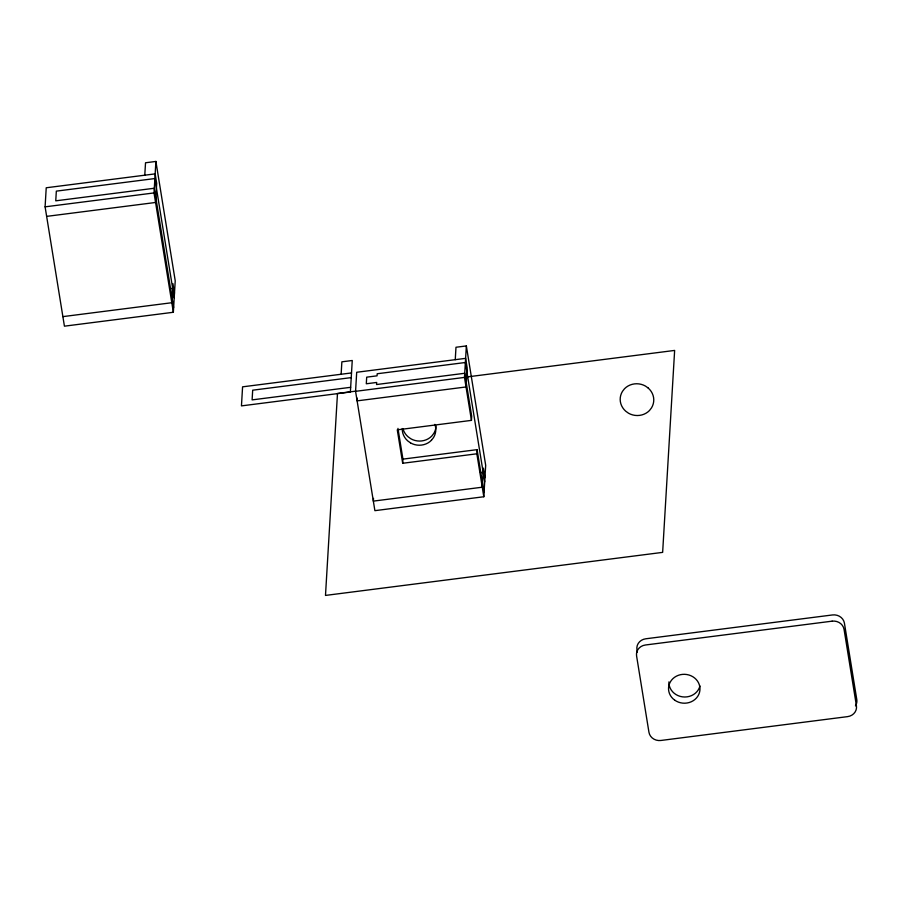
<?xml version="1.0" encoding="UTF-8"?>
<svg xmlns="http://www.w3.org/2000/svg" width="902" height="902" viewBox="0 0 902 902"><rect width="100%" height="100%" fill="white"/><g stroke="black" fill="none" stroke-linecap="round" stroke-linejoin="round"><path stroke-width="1.35" d="M144.782 175.191L145.526 162.766L155.899 161.447L175.225 280.781L173.353 312.272L64.425 326.174L45.1 206.84L46.227 187.774L155.155 173.872L156.7 183.422L155.572 202.476L46.645 216.379M173.353 312.272L154.028 192.927L155.899 161.447M341.136 374.251L341.869 361.826L352.254 360.496L350.382 391.987L241.454 405.889L242.582 386.834L351.509 372.932M455.251 359.684L455.984 347.259L466.357 345.928L485.682 465.274L483.81 496.754L374.894 510.667L355.568 391.321L356.696 372.267L465.624 358.353L467.168 367.903L466.041 386.958L357.113 400.871L357.271 398.143M373.507 498.389L373.349 501.117L482.266 487.204L483.404 468.149L484.949 477.699M402.935 459.118L477.102 449.647L476.854 453.796L402.687 463.267L402.935 459.118L397.951 428.382M402.687 463.267L397.275 429.848L471.442 420.377L464.485 377.408L466.357 345.928M471.442 420.377L471.69 416.228L464.733 373.27L376.562 384.534L376.686 382.459L366.302 383.778L366.697 377.16L377.07 375.83L377.194 373.755L465.376 362.503L484.701 481.837M431.46 440.221L433.512 437.605A17.657 16.225 3.4 0 0 434.865 424.38M45.1 206.84L154.028 192.927M169.88 288.696L172.654 288.347M62.881 316.625L171.808 302.722L172.936 283.668L174.481 293.218M351.228 377.611L252.684 390.194L252.109 399.89L350.652 387.308M355.602 391.164L337.483 393.475L325.487 595.421L662.643 552.374L674.64 350.427L465.657 377.115M355.568 391.321L464.485 377.408M480.394 472.648L483.156 472.298M410.534 442.893L407.738 440.898A17.657 16.225 3.4 0 1 402.247 428.54M648.256 388.063L645.46 386.079A16.461 15.12 3.4 0 0 624.522 388.728L622.481 391.355A17.657 16.225 3.4 0 0 625.717 411.199L628.502 413.206A16.461 15.12 3.4 0 0 649.44 410.557L651.469 407.93A17.657 16.225 3.4 0 0 648.245 388.085M637.331 652.045L636.947 649.666A10.486 9.64 3.4 0 1 645.776 638.785L832.501 614.95A10.486 9.64 3.4 0 1 844.419 623.169L856.787 699.546A10.486 9.64 3.4 0 1 855.446 705.86M477.102 449.647L484.058 492.616M476.854 453.796L483.81 496.754M174.21 297.897L154.873 178.551L56.33 191.134L55.755 200.83L154.298 188.247L173.624 307.582M699.952 685.971A15.74 14.455 3.4 0 1 682.555 696.863A15.74 14.455 3.4 0 1 668.901 681.901M431.483 440.232A16.461 15.12 3.4 0 1 410.523 442.905M402.968 428.709A17.657 16.225 3.4 0 0 408.008 436.737L410.782 438.744A16.461 15.12 3.4 0 0 431.731 436.094L433.761 433.467A17.657 16.225 3.4 0 0 436.038 425.958M832.129 621.162L645.404 644.998A10.486 9.64 3.4 0 0 636.575 655.878L648.944 732.255A10.486 9.64 3.4 0 0 660.862 740.474L847.598 716.628A10.486 9.64 3.4 0 0 856.426 705.759L844.058 629.382A10.486 9.64 3.4 0 0 832.129 621.162M674.685 700.144A15.74 14.455 3.4 0 0 699.851 690.797A15.74 14.455 3.4 0 0 678.236 675.35A15.74 14.455 3.4 0 0 674.685 700.144"/></g></svg>
